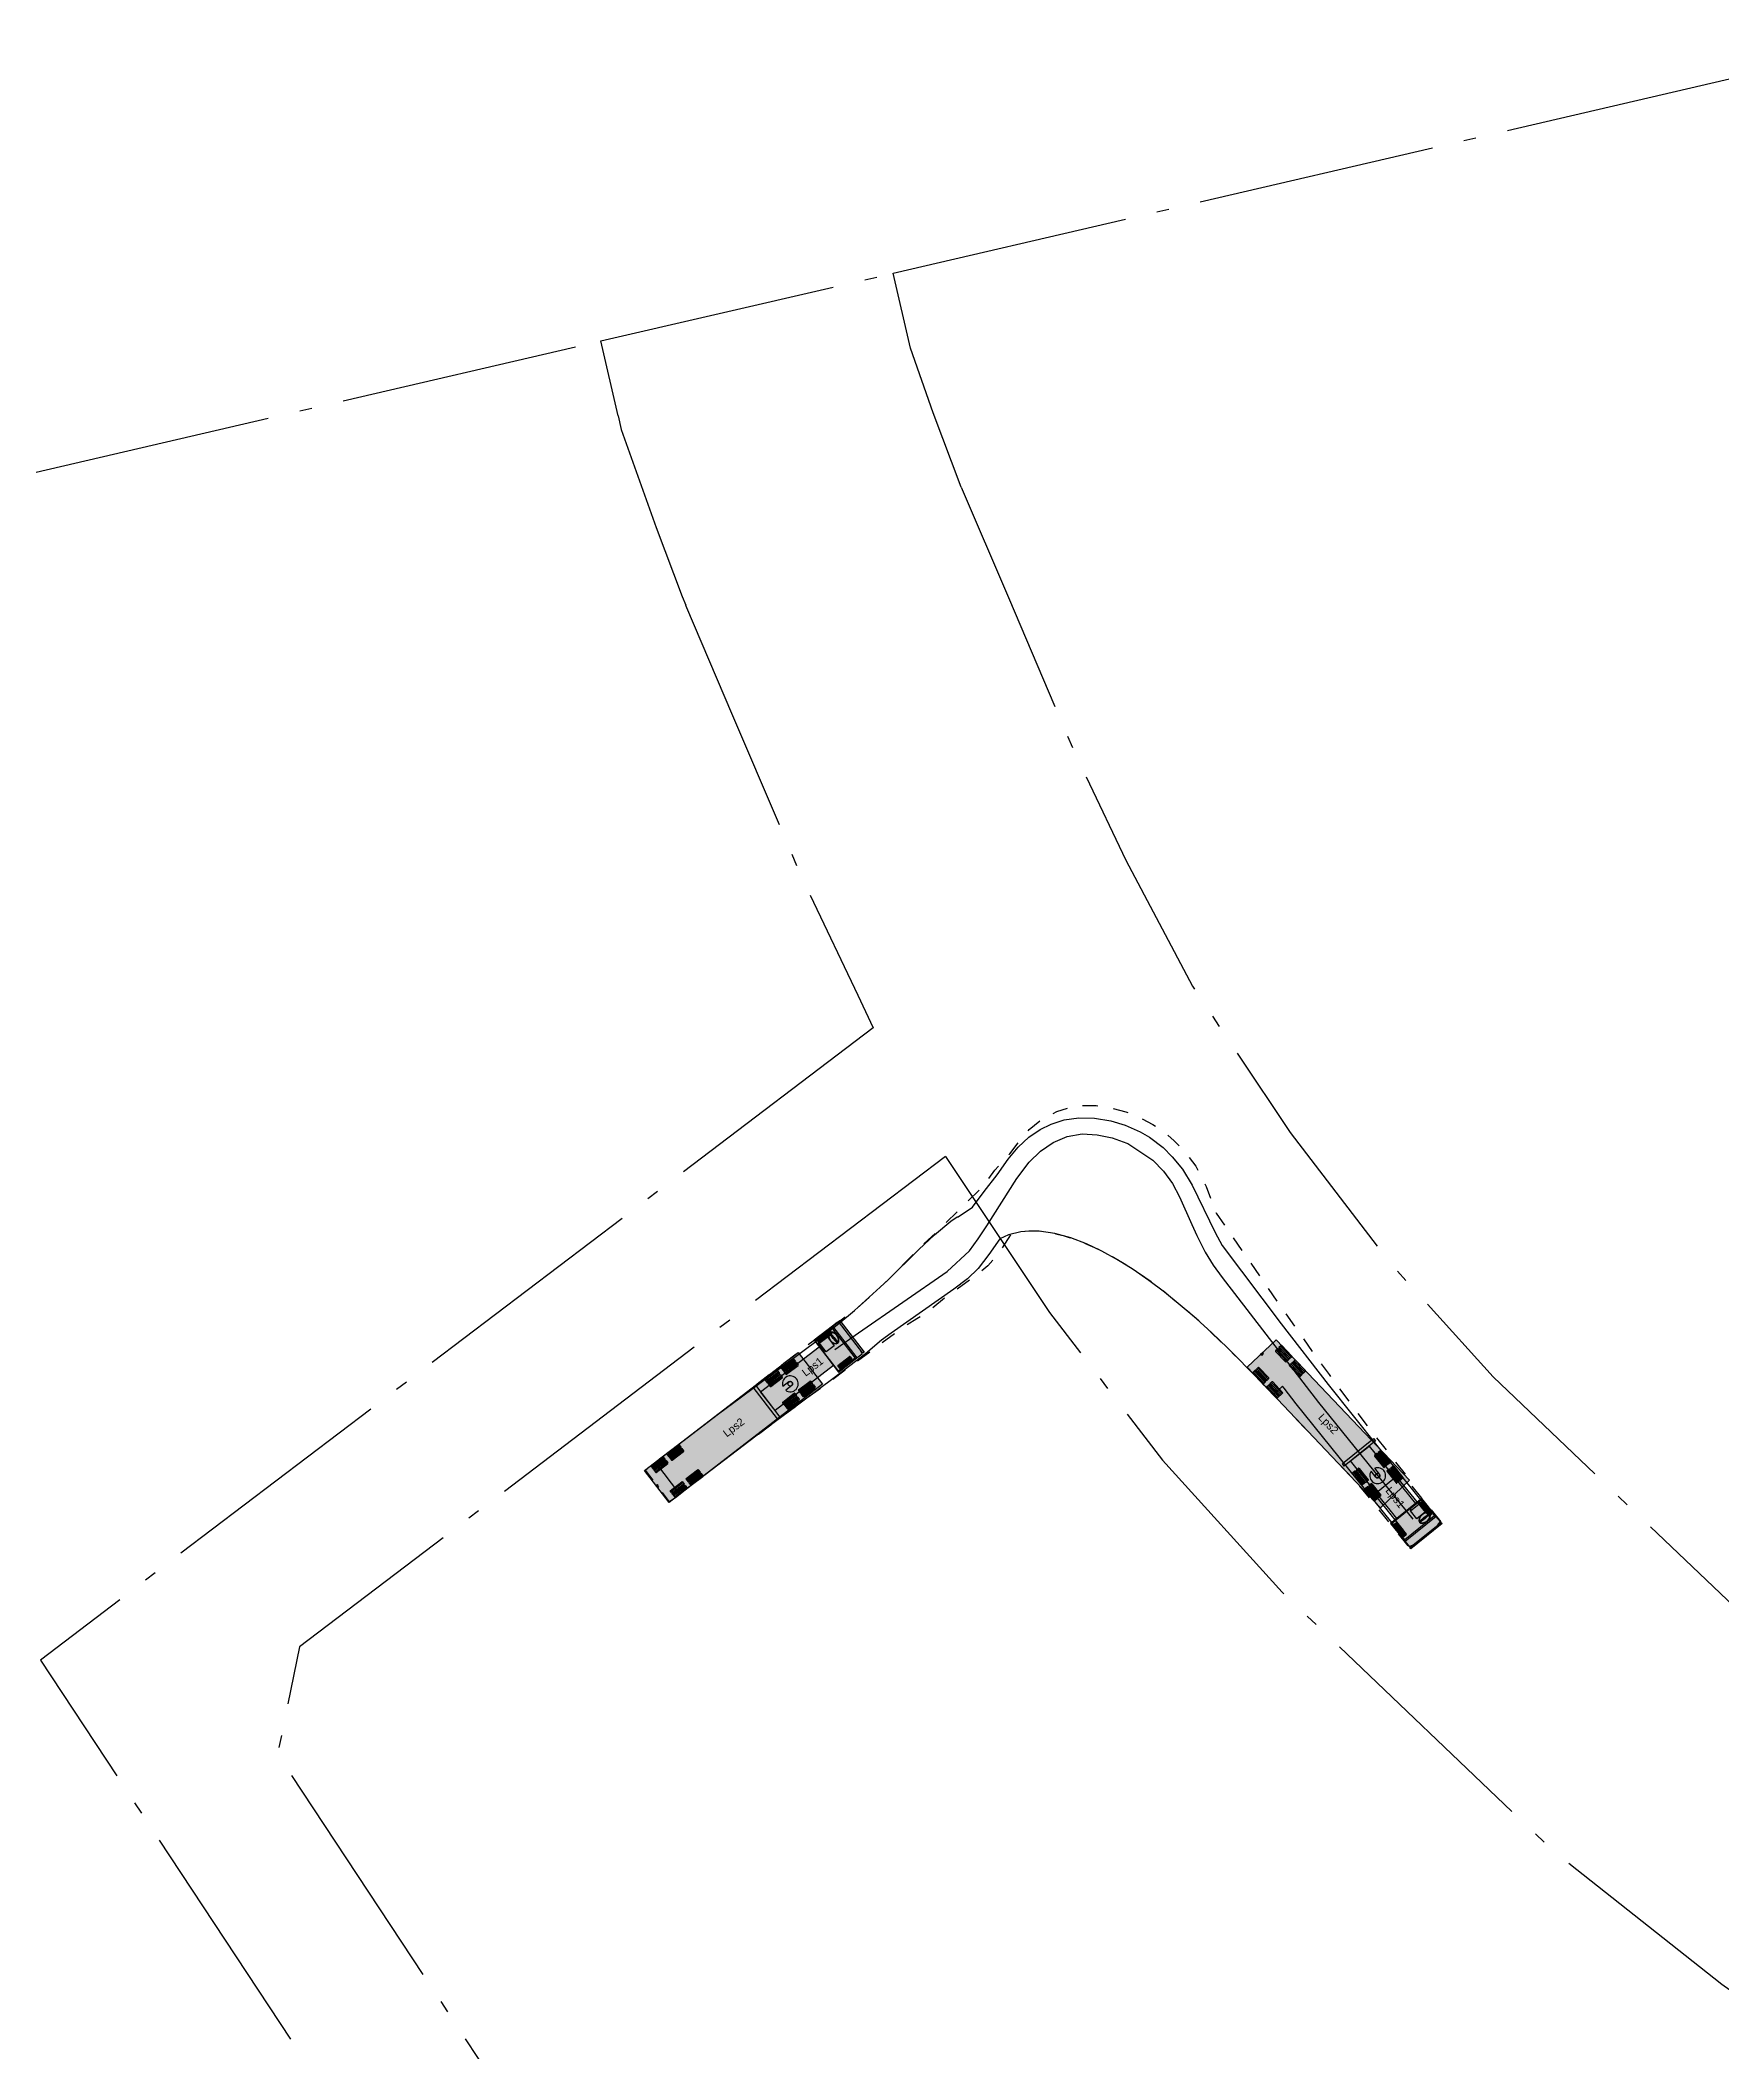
# Model space of a CAD drawing. Header units: metres. Extents: x 119241 to 123031, y 6148179 to 6148679.
# Drawn here: x 119463.6 to 119572.9, y 6148344.6 to 6148475.3 of the extents above; entities that cross this region are included whole.
import ezdxf
from ezdxf.enums import TextEntityAlignment as Align

# ---------------------------------------------------------------- set-up
doc = ezdxf.new("R2010")
doc.units = ezdxf.units.M
doc.header["$LTSCALE"] = 0.5
doc.linetypes.add('DASHED_1', pattern=[2, 1, -1])
doc.linetypes.add('Plangrans2000', pattern=[41, 31, -4.2, 1.6, -4.2])
doc.layers.get('0').update_dxf_attribs({"linetype": 'CONTINUOUS'})
doc.layers.add('ppr_Layer', color=1, linetype='CONTINUOUS')
doc.layers.add('S062användningsgräns', color=6, linetype='Plangrans2000')
doc.styles.add('ppr_Text', font='ARIAL.TTF', dxfattribs={"height": 1})

# ---------------------------------------------------------------- blocks, each defined once
blk = doc.blocks.new('ppr3_18271_1_18')
at = {"color": 5}
for p, q in [((-2.05, 1.3), (-1.85, 1.3)), ((-2.05, -1.3), (-2.05, 1.3)), ((-1.85, 1.3), (-1.85, -1.3)), ((-1.85, 0.77), (2.95, 0.77)), ((-1.85, -0.77), (-1.85, 0.77)), ((0, 0.15), (-0.49, 0.15)), ((4.45, 1.3), (2.95, 1.3)), ((2.95, 1.3), (2.95, -1.3)), ((2.95, 1.3), (2.98, 1.25)), ((2.95, 0.77), (2.95, -0.77)), ((2.98, 1.25), (4.35, 1.25)), ((2.98, -1.25), (2.98, 1.25)), ((3.12, 1.08), (3.01, 0.94)), ((3.01, 0.94), (3.01, 0.36)), ((3.12, 0.22), (3.01, 0.36)), ((3.12, 1.08), (3.77, 1.08)), ((3.12, 0.22), (3.12, 1.08)), ((3.77, 0.22), (3.12, 0.22)), ((3.77, 1.08), (3.77, 0.22)), ((4, 0.65), (4.02, 1.05)), ((4, 0.65), (4.02, 0.25)), ((4.1, 0.65), (4.08, 1.05)), ((4.1, 0.65), (4.08, 0.25)), ((4.45, 1.3), (4.35, 1.25)), ((4.35, 1.25), (4.35, -1.25)), ((4.88, 1.3), (4.45, 1.3)), ((4.45, 1.3), (4.45, -1.3)), ((4.95, 1.04), (4.88, 1.3)), ((4.95, 1.3), (5.05, 1.3)), ((4.95, -1.3), (4.95, 1.3)), ((5.05, 1.3), (5.05, -1.3)), ((-1.85, -1.3), (-2.05, -1.3)), ((2.95, -0.77), (-1.85, -0.77)), ((0, -0.15), (-0.49, -0.15)), ((2.95, -1.3), (2.98, -1.25)), ((2.95, -1.3), (4.45, -1.3)), ((4.35, -1.25), (2.98, -1.25)), ((4.45, -1.3), (4.35, -1.25)), ((4.45, -1.3), (4.88, -1.3)), ((4.88, -1.3), (4.95, -1.04)), ((5.05, -1.3), (4.95, -1.3))]:
    blk.add_line(p, q, dxfattribs=at)
at = {"color": 3}
for p, q in [((-1.15, 1.15), (-1.15, 0.97)), ((-1.15, 1.1), (-0.15, 1.1)), ((-1.15, 1.02), (-0.15, 1.02)), ((-1.15, 0.85), (-1.15, 0.67)), ((-1.15, 0.8), (-0.15, 0.8)), ((-1.15, 0.72), (-0.15, 0.72)), ((-1.12, 1.19), (-0.18, 1.19)), ((-1.12, 0.94), (-0.18, 0.94)), ((-1.12, 0.89), (-0.18, 0.89)), ((-1.12, 0.64), (-0.18, 0.64)), ((-0.15, 1.15), (-0.15, 0.97)), ((-0.15, 0.85), (-0.15, 0.67)), ((0.15, 1.15), (0.15, 0.97)), ((0.15, 1.1), (1.15, 1.1)), ((0.15, 1.02), (1.15, 1.02)), ((0.15, 0.85), (0.15, 0.67)), ((0.15, 0.8), (1.15, 0.8)), ((0.15, 0.72), (1.15, 0.72)), ((0.18, 1.19), (1.12, 1.19)), ((0.18, 0.94), (1.12, 0.94)), ((0.18, 0.89), (1.12, 0.89)), ((0.18, 0.64), (1.12, 0.64)), ((1.15, 1.15), (1.15, 0.97)), ((1.15, 0.85), (1.15, 0.67)), ((-1.15, -0.67), (-1.15, -0.85)), ((-1.15, -0.72), (-0.15, -0.72)), ((-1.15, -0.8), (-0.15, -0.8)), ((-1.15, -0.97), (-1.15, -1.15)), ((-1.15, -1.02), (-0.15, -1.02)), ((-1.15, -1.1), (-0.15, -1.1)), ((-1.12, -0.64), (-0.18, -0.64)), ((-1.12, -0.89), (-0.18, -0.89)), ((-1.12, -0.94), (-0.18, -0.94)), ((-1.12, -1.19), (-0.18, -1.19)), ((-0.15, -0.67), (-0.15, -0.85)), ((-0.15, -0.97), (-0.15, -1.15)), ((0.15, -0.67), (0.15, -0.85)), ((0.15, -0.72), (1.15, -0.72)), ((0.15, -0.8), (1.15, -0.8)), ((0.15, -0.97), (0.15, -1.15)), ((0.15, -1.02), (1.15, -1.02)), ((0.15, -1.1), (1.15, -1.1)), ((0.18, -0.64), (1.12, -0.64)), ((0.18, -0.89), (1.12, -0.89)), ((0.18, -0.94), (1.12, -0.94)), ((0.18, -1.19), (1.12, -1.19)), ((1.15, -0.67), (1.15, -0.85)), ((1.15, -0.97), (1.15, -1.15))]:
    blk.add_line(p, q, dxfattribs=at)
for centre, radius, start, end in [((-1.12, 1.15), 0.0312, 90, 180), ((-1.12, 0.97), 0.0313, 180, 270), ((-1.12, 0.85), 0.0313, 90, 180), ((-1.12, 0.67), 0.0313, 180, 270), ((-0.18, 1.15), 0.0312, 0, 90), ((-0.18, 0.97), 0.0313, 270, 360), ((-0.18, 0.85), 0.0312, 0, 90), ((-0.18, 0.67), 0.0313, 270, 360), ((0.18, 1.15), 0.0312, 90, 180), ((0.18, 0.97), 0.0312, 180, 270), ((0.18, 0.85), 0.0312, 90, 180), ((0.18, 0.67), 0.0312, 180, 270), ((1.12, 1.15), 0.0312, 0, 90), ((1.12, 0.97), 0.0313, 270, 360), ((1.12, 0.85), 0.0313, 0, 90), ((1.12, 0.67), 0.0313, 270, 360), ((-1.12, -0.67), 0.0313, 90, 180), ((-1.12, -0.85), 0.0313, 180, 270), ((-1.12, -0.97), 0.0313, 90, 180), ((-1.12, -1.15), 0.0312, 180, 270), ((-0.18, -0.67), 0.0312, 0, 90), ((-0.18, -0.85), 0.0313, 270, 360), ((-0.18, -0.97), 0.0312, 0, 90), ((-0.18, -1.15), 0.0312, 270, 0), ((0.18, -0.67), 0.0312, 90, 180), ((0.18, -0.85), 0.0312, 180, 270), ((0.18, -0.97), 0.0312, 90, 180), ((0.18, -1.15), 0.0312, 180, 270), ((1.12, -0.67), 0.0313, 0, 90), ((1.12, -0.85), 0.0313, 270, 360), ((1.12, -0.97), 0.0313, 0, 90), ((1.12, -1.15), 0.0312, 270, 0)]:
    blk.add_arc(centre, radius, start, end, dxfattribs=at)
at = {"color": 5}
for radius, start, end in [(0.517, 196.8755, 163.1245), (0.15, 270, 90)]:
    blk.add_arc((0, 0), radius, start, end, dxfattribs=at)
for major_axis in [(0, 0.433), (0, 0.403), (0, 0.0542)]:
    blk.add_ellipse((4.05, 0.65), major_axis=major_axis, ratio=0.65, start_param=0, end_param=6.267801, dxfattribs=at)
at = {"color": 251, "style": 'ppr_Text'}
blk.add_text('Lps1', height=0.5, dxfattribs=at).set_placement((1.82, 0), align=Align.MIDDLE_CENTER)
blk = doc.blocks.new('ppr3_18271_2_18')
at = {"color": 3}
for p, q in [((-0.5, 0.09), (-0.5, -0.09)), ((-0.5, 0.04), (0.5, 0.04)), ((-0.47, 0.12), (0.47, 0.12)), ((0.5, 0.09), (0.5, -0.09)), ((-0.5, -0.04), (0.5, -0.04)), ((-0.47, -0.12), (0.47, -0.12))]:
    blk.add_line(p, q, dxfattribs=at)
for centre, start, end in [((-0.47, 0.09), 90, 180), ((0.47, 0.09), 360, 90), ((-0.47, -0.09), 180, 270), ((0.47, -0.09), 270, 0)]:
    blk.add_arc(centre, 0.0312, start, end, dxfattribs=at)
blk = doc.blocks.new('ppr3_18271_3_18')
at = {"color": 3}
for p, q in [((-0.5, 0.09), (-0.5, -0.09)), ((-0.5, 0.04), (0.5, 0.04)), ((-0.47, 0.12), (0.47, 0.12)), ((0.5, 0.09), (0.5, -0.09)), ((-0.5, -0.04), (0.5, -0.04)), ((-0.47, -0.12), (0.47, -0.12))]:
    blk.add_line(p, q, dxfattribs=at)
for centre, start, end in [((-0.47, 0.09), 90, 180), ((0.47, 0.09), 360, 90), ((-0.47, -0.09), 180, 270), ((0.47, -0.09), 270, 0)]:
    blk.add_arc(centre, 0.0312, start, end, dxfattribs=at)
blk = doc.blocks.new('ppr3_18272_1_18')
at = {"color": 5}
for p, q in [((-1.65, 1.3), (10.95, 1.3)), ((-1.65, -1.3), (-1.65, 1.3)), ((-1.65, 0.1), (-1.65, -0.1)), ((-1.65, 0.1), (-1.6, 0.1)), ((-1.6, 0.1), (-1.6, -0.1)), ((10.95, 1.3), (10.95, -1.3)), ((-1.65, -0.1), (-1.6, -0.1)), ((10.95, -1.3), (-1.65, -1.3))]:
    blk.add_line(p, q, dxfattribs=at)
at = {"color": 3}
for p, q in [((-1.15, 1.27), (-1.15, 1.08)), ((-1.15, 1.22), (-0.15, 1.22)), ((-1.15, 1.13), (-0.15, 1.13)), ((-1.15, 0.97), (-1.15, 0.78)), ((-1.15, 0.92), (-0.15, 0.92)), ((-1.15, 0.83), (-0.15, 0.83)), ((-1.12, 1.3), (-0.18, 1.3)), ((-1.12, 1.05), (-0.18, 1.05)), ((-1.12, 1), (-0.18, 1)), ((-1.12, 0.75), (-0.18, 0.75)), ((-0.15, 1.27), (-0.15, 1.08)), ((-0.15, 0.97), (-0.15, 0.78)), ((0.15, 1.27), (0.15, 1.08)), ((0.15, 1.22), (1.15, 1.22)), ((0.15, 1.13), (1.15, 1.13)), ((0.15, 0.97), (0.15, 0.78)), ((0.15, 0.92), (1.15, 0.92)), ((0.15, 0.83), (1.15, 0.83)), ((0.18, 1.3), (1.12, 1.3)), ((0.18, 1.05), (1.12, 1.05)), ((0.18, 1), (1.12, 1)), ((0.18, 0.75), (1.12, 0.75)), ((1.15, 1.27), (1.15, 1.08)), ((1.15, 0.97), (1.15, 0.78)), ((-1.15, -0.78), (-1.15, -0.97)), ((-1.15, -0.83), (-0.15, -0.83)), ((-1.15, -0.92), (-0.15, -0.92)), ((-1.15, -1.08), (-1.15, -1.27)), ((-1.15, -1.13), (-0.15, -1.13)), ((-1.15, -1.22), (-0.15, -1.22)), ((-1.12, -0.75), (-0.18, -0.75)), ((-1.12, -1), (-0.18, -1)), ((-1.12, -1.05), (-0.18, -1.05)), ((-1.12, -1.3), (-0.18, -1.3)), ((-0.15, -0.78), (-0.15, -0.97)), ((-0.15, -1.08), (-0.15, -1.27)), ((0.15, -0.78), (0.15, -0.97)), ((0.15, -0.83), (1.15, -0.83)), ((0.15, -0.92), (1.15, -0.92)), ((0.15, -1.08), (0.15, -1.27)), ((0.15, -1.13), (1.15, -1.13)), ((0.15, -1.22), (1.15, -1.22)), ((0.18, -0.75), (1.12, -0.75)), ((0.18, -1), (1.12, -1)), ((0.18, -1.05), (1.12, -1.05)), ((0.18, -1.3), (1.12, -1.3)), ((1.15, -0.78), (1.15, -0.97)), ((1.15, -1.08), (1.15, -1.27))]:
    blk.add_line(p, q, dxfattribs=at)
at = {"color": 5}
blk.add_circle((9.3, 0), 0.15, dxfattribs=at)
blk.add_arc((-1.65, 0), 0.1, 270, 90, dxfattribs=at)
at = {"color": 3}
for centre, radius, start, end in [((-1.12, 1.27), 0.0313, 90, 180), ((-1.12, 1.08), 0.0313, 180, 270), ((-1.12, 0.97), 0.0313, 90, 180), ((-1.12, 0.78), 0.0313, 180, 270), ((-0.18, 1.27), 0.0313, 0, 90), ((-0.18, 1.08), 0.0313, 270, 360), ((-0.18, 0.97), 0.0312, 0, 90), ((-0.18, 0.78), 0.0313, 270, 360), ((0.18, 1.27), 0.0313, 90, 180), ((0.18, 1.08), 0.0313, 180, 270), ((0.18, 0.97), 0.0312, 90, 180), ((0.18, 0.78), 0.0312, 180, 270), ((1.12, 1.27), 0.0313, 0, 90), ((1.12, 1.08), 0.0313, 270, 360), ((1.12, 0.97), 0.0313, 0, 90), ((1.12, 0.78), 0.0313, 270, 360), ((-1.12, -0.78), 0.0313, 90, 180), ((-1.12, -0.97), 0.0313, 180, 270), ((-1.12, -1.08), 0.0313, 90, 180), ((-1.12, -1.27), 0.0313, 180, 270), ((-0.18, -0.78), 0.0312, 0, 90), ((-0.18, -0.97), 0.0313, 270, 360), ((-0.18, -1.08), 0.0313, 0, 90), ((-0.18, -1.27), 0.0313, 270, 360), ((0.18, -0.78), 0.0312, 90, 180), ((0.18, -0.97), 0.0312, 180, 270), ((0.18, -1.08), 0.0313, 90, 180), ((0.18, -1.27), 0.0313, 180, 270), ((1.12, -0.78), 0.0313, 0, 90), ((1.12, -0.97), 0.0313, 270, 360), ((1.12, -1.08), 0.0313, 0, 90), ((1.12, -1.27), 0.0313, 270, 360)]:
    blk.add_arc(centre, radius, start, end, dxfattribs=at)
at = {"color": 251, "style": 'ppr_Text'}
blk.add_text('Lps2', height=0.5, dxfattribs=at).set_placement((4.65, 0), align=Align.MIDDLE_CENTER)
blk = doc.blocks.new('*U111')
h = blk.add_hatch(color=140)
h.dxf.hatch_style = 2
h.paths.add_polyline_path([(1.65, 1.3), (1.65, -1.3), (-10.95, -1.3), (-10.95, 1.3)])
h = blk.add_hatch(color=140)
h.dxf.hatch_style = 2
h.paths.add_polyline_path([(-1.85, 1.3), (-1.85, 0.79), (-1.84, 0.77), (2.94, 0.77), (2.95, 0.79), (2.95, 1.3), (4.88, 1.3), (4.92, 1.14), (4.93, 1.12), (4.93, 1.1), (4.94, 1.09), (4.95, 1.11), (4.95, 1.3), (5.05, 1.3), (5.05, -1.3), (4.95, -1.3), (4.95, -1.1), (4.94, -1.09), (4.93, -1.11), (4.88, -1.3), (2.95, -1.3), (2.95, -0.79), (2.94, -0.77), (-1.84, -0.77), (-1.85, -0.79), (-1.85, -1.3), (-2.05, -1.3), (-2.05, 1.3)])
for name, p in [('ppr3_18272_1_18', (-9.3, 0)), ('ppr3_18271_1_18', (0, 0)), ('ppr3_18271_2_18', (3.65, 1.06)), ('ppr3_18271_3_18', (3.65, -1.06))]:
    blk.add_blockref(name, p)
blk = doc.blocks.new('*U112')
h = blk.add_hatch(color=140)
h.dxf.hatch_style = 2
h.paths.add_polyline_path([(1.54, 1.43), (1.75, -1.16), (-10.81, -2.19), (-11.02, 0.41)])
h = blk.add_hatch(color=140)
h.dxf.hatch_style = 2
h.paths.add_polyline_path([(-1.85, 1.3), (-1.85, 0.79), (-1.84, 0.77), (2.94, 0.77), (2.95, 0.79), (2.95, 1.3), (4.88, 1.3), (4.92, 1.14), (4.93, 1.12), (4.93, 1.1), (4.94, 1.09), (4.95, 1.11), (4.95, 1.3), (5.05, 1.3), (5.05, -1.3), (4.95, -1.3), (4.95, -1.1), (4.94, -1.09), (4.93, -1.11), (4.88, -1.3), (2.95, -1.3), (2.95, -0.79), (2.94, -0.77), (-1.84, -0.77), (-1.85, -0.79), (-1.85, -1.3), (-2.05, -1.3), (-2.05, 1.3)])
for name, p, rotation in [('ppr3_18272_1_18', (-9.27, -0.76), 4.662522309298764), ('ppr3_18271_2_18', (3.65, 1.06), 0.1080417446693022), ('ppr3_18271_3_18', (3.65, -1.06), 0.1079235419063019)]:
    blk.add_blockref(name, p, dxfattribs=dict(rotation=rotation))
blk.add_blockref('ppr3_18271_1_18', (0, 0))

msp = doc.modelspace()

# ---------------------------------------------------------------- linework, layer by layer
at = {"layer": 'ppr_Layer', "color": 4, "linetype": 'DASHED_1', "ltscale": 2, "flags": 128}
msp.add_lwpolyline([(119511.94, 6148389.3), (119516.14, 6148392.48), (119516.7, 6148392.86), (119517.72, 6148393.78), (119518.74, 6148394.74), (119520.72, 6148396.74), (119521.32, 6148397.32), (119521.86, 6148397.8), (119524.92, 6148400.82), (119525.66, 6148401.84), (119526.64, 6148402.9), (119527.4, 6148403.92), (119527.9, 6148404.48), (119528.7, 6148405.14), (119529.7, 6148405.66), (119530.58, 6148405.94), (119531.28, 6148406.04), (119532.24, 6148406.04), (119533.12, 6148405.92), (119534.18, 6148405.64), (119535.1, 6148405.26), (119535.94, 6148404.82), (119536.56, 6148404.4), (119537.32, 6148403.76), (119537.96, 6148403.12), (119538.72, 6148402.1), (119539.4, 6148400.78), (119540.06, 6148399.04), (119543.72, 6148393.74), (119546.64, 6148389.58), (119547.4, 6148388.56), (119547.82, 6148387.96), (119550.1, 6148384.94), (119552.64, 6148381.7), (119552.54, 6148381.6), (119554.74, 6148378.88), (119552.7, 6148377.24), (119549.38, 6148381.34), (119542.58, 6148388.48), (119541.58, 6148389.5), (119539.54, 6148391.48), (119538.52, 6148392.4), (119536.44, 6148394.12), (119535.42, 6148394.88), (119534.4, 6148395.56), (119533.38, 6148396.18), (119532.36, 6148396.72), (119531.3, 6148397.18), (119530.2, 6148397.56), (119529.16, 6148397.8), (119528.32, 6148397.88), (119527.48, 6148397.86), (119526.7, 6148397.68), (119526, 6148396.58), (119525.76, 6148396.24), (119525.2, 6148395.62), (119524.42, 6148394.98), (119522.46, 6148393.58), (119521.52, 6148392.8), (119520.6, 6148392.18), (119519.6, 6148391.56), (119514.5, 6148387.78), (119513.48, 6148387.06), (119508.38, 6148383.24), (119504.52, 6148380.3), (119502.96, 6148382.34), (119502.96, 6148382.38), (119510.1, 6148387.86), (119511.12, 6148388.68), (119511.94, 6148389.3)], dxfattribs=at)
at = {"layer": 'ppr_Layer', "color": 1, "linetype": 'Continuous', "ltscale": 2, "flags": 128}
msp.add_lwpolyline([(119509.1, 6148387.06), (119514.2, 6148390.84), (119515.52, 6148391.88), (119516.54, 6148392.72), (119518.68, 6148394.68), (119520.72, 6148396.68), (119521.74, 6148397.64), (119522.8, 6148398.52), (119523.22, 6148398.82), (119523.28, 6148398.82), (119524.2, 6148399.44), (119524.96, 6148400.46), (119525.82, 6148401.54), (119526.52, 6148402.56), (119527.18, 6148403.34), (119527.88, 6148403.98), (119528.6, 6148404.48), (119529.32, 6148404.84), (119530.16, 6148405.12), (119531.12, 6148405.24), (119532.14, 6148405.22), (119533.2, 6148405.06), (119534.14, 6148404.78), (119535.1, 6148404.34), (119535.72, 6148403.98), (119536.6, 6148403.32), (119537.2, 6148402.72), (119537.86, 6148401.9), (119538.48, 6148400.86), (119539.98, 6148397.8), (119540.44, 6148396.96), (119544.28, 6148391.86), (119547.34, 6148387.92), (119550.58, 6148383.84), (119553.88, 6148379.76), (119553.68, 6148379.6), (119551.78, 6148381.94), (119550.34, 6148380.76), (119552.2, 6148378.46), (119552.2, 6148378.42), (119552.02, 6148378.28), (119545.26, 6148386.66), (119544.48, 6148387.68), (119544.36, 6148387.8), (119543.76, 6148387.24), (119542.8, 6148388.26), (119540.78, 6148390.3), (119539.76, 6148391.28), (119538.74, 6148392.2), (119537.72, 6148393.08), (119536.7, 6148393.92), (119535.68, 6148394.68), (119534.66, 6148395.4), (119533.64, 6148396.02), (119532.62, 6148396.58), (119531.62, 6148397.06), (119530.6, 6148397.44), (119529.56, 6148397.72), (119528.54, 6148397.88), (119527.88, 6148397.88), (119527.36, 6148397.84), (119526.56, 6148397.64), (119525.98, 6148397.38), (119525.28, 6148396.36), (119524.58, 6148395.46), (119523.88, 6148394.78), (119523, 6148394.12), (119518.92, 6148391.26), (119518.3, 6148390.8), (119517.26, 6148389.92), (119515.22, 6148388.34), (119510.12, 6148384.56), (119505.18, 6148380.8), (119503.62, 6148382.84), (119503.62, 6148382.88), (119507.7, 6148386.02), (119509.1, 6148387.06)], dxfattribs=at)
at = {"layer": 'ppr_Layer', "color": 7, "linetype": 'Continuous', "ltscale": 2, "flags": 128}
msp.add_lwpolyline([(119515.26, 6148390.185), (119516.804, 6148391.276), (119522.554, 6148395.266), (119524.009, 6148396.598), (119524.586, 6148397.39), (119525.132, 6148398.233), (119527.1, 6148401.305), (119527.903, 6148402.375), (119528.62, 6148403.071), (119529.443, 6148403.636), (119530.362, 6148404.027), (119531.344, 6148404.2), (119532.322, 6148404.151), (119533.3, 6148403.949), (119534.238, 6148403.604), (119534.303, 6148403.575), (119535.936, 6148402.505), (119536.632, 6148401.787), (119537.213, 6148400.975), (119537.662, 6148400.108), (119538.469, 6148398.304), (119538.786, 6148397.605), (119539.329, 6148396.514), (119539.852, 6148395.662), (119540.437, 6148394.875), (119546.709, 6148386.741), (119547.807, 6148385.374), (119552.828, 6148379.17)], dxfattribs=at)
at = {"layer": 'S062användningsgräns'}
for p, q in [((119519.049, 6148460.134, -11.695), (119584.2, 6148475.275, -11.695)), ((119500.053, 6148455.746, -11.695), (119519.049, 6148460.134, -11.695)), ((119403.431, 6148433.264, -11.695), (119500.053, 6148455.746, -11.695))]:
    msp.add_line(p, q, dxfattribs=at)
at = {"layer": 'S062användningsgräns', "elevation": -11.695}
for points in [[(119520.178, 6148455.263), (119519.049, 6148460.134)], [(119501.182, 6148450.875), (119500.053, 6148455.746)], [(119523.477, 6148446.225), (119521.647, 6148451.06), (119520.178, 6148455.263)]]:
    msp.add_lwpolyline(points, dxfattribs=at)
at = {"layer": 'S062användningsgräns', "flags": 128}
for points, elevation in [([(119501.182, 6148450.875), (119501.368, 6148449.97), (119503.648, 6148443.603), (119505.342, 6148439.123), (119505.57, 6148438.566)], -11.695), ([(119523.477, 6148446.225), (119526.544, 6148439.056), (119530.894, 6148428.862), (119534.172, 6148421.985), (119538.515, 6148413.792), (119544.861, 6148404.285), (119551.31, 6148395.862), (119558.06, 6148388.413), (119574.63, 6148372.613), (119584.323, 6148364.956), (119584.323, 6148364.956), (119590.97, 6148360.264), (119590.97, 6148360.264), (119597.933, 6148355.788), (119608.686, 6148349.676), (119619.421, 6148344.454), (119630.112, 6148340.05), (119641.273, 6148336.237), (119649.783, 6148333.838), (119659.128, 6148331.688), (119671.235, 6148329.629), (119685.472, 6148328.224), (119696.843, 6148327.63), (119709.785, 6148327.147), (119719.63, 6148327.103), (119731.581, 6148327.426), (119744.045, 6148328.202), (119756.713, 6148329.453), (119769.606, 6148331.212), (119783.107, 6148333.599), (119797.335, 6148336.241), (119808.968, 6148338.401), (119814.126, 6148339.358)], -0.695), ([(119505.548, 6148438.556), (119508.612, 6148431.395), (119513.117, 6148420.836), (119516.749, 6148413.219), (119517.759, 6148411.101)], -0.695), ([(119517.759, 6148411.101), (119463.612, 6148370.012), (119562.071, 6148220.748)], -11.695), ([(119522.451, 6148402.735), (119480.448, 6148370.862), (119479.033, 6148363.886), (119565.324, 6148233.069), (119570.276, 6148230.743)], -11.695), ([(119522.451, 6148402.735), (119529.225, 6148392.586), (119536.559, 6148383.007), (119544.34, 6148374.421), (119562.093, 6148357.493), (119572.922, 6148348.937), (119580.353, 6148343.693), (119588.126, 6148338.696), (119599.895, 6148332.007), (119611.747, 6148326.241), (119623.564, 6148321.373), (119635.806, 6148317.191), (119637.423, 6148316.735)], -11.695)]:
    msp.add_lwpolyline(points, dxfattribs=dict(at, elevation=elevation))

# ---------------------------------------------------------------- block references
at = {"layer": 'ppr_Layer'}
for name, p, rotation in [('*U111', (119512.367, 6148387.961), 37.55620140123152), ('*U112', (119550.553, 6148381.993), 308.8686660803397)]:
    msp.add_blockref(name, p, dxfattribs=dict(at, rotation=rotation))

doc.saveas('drawing.dxf')
